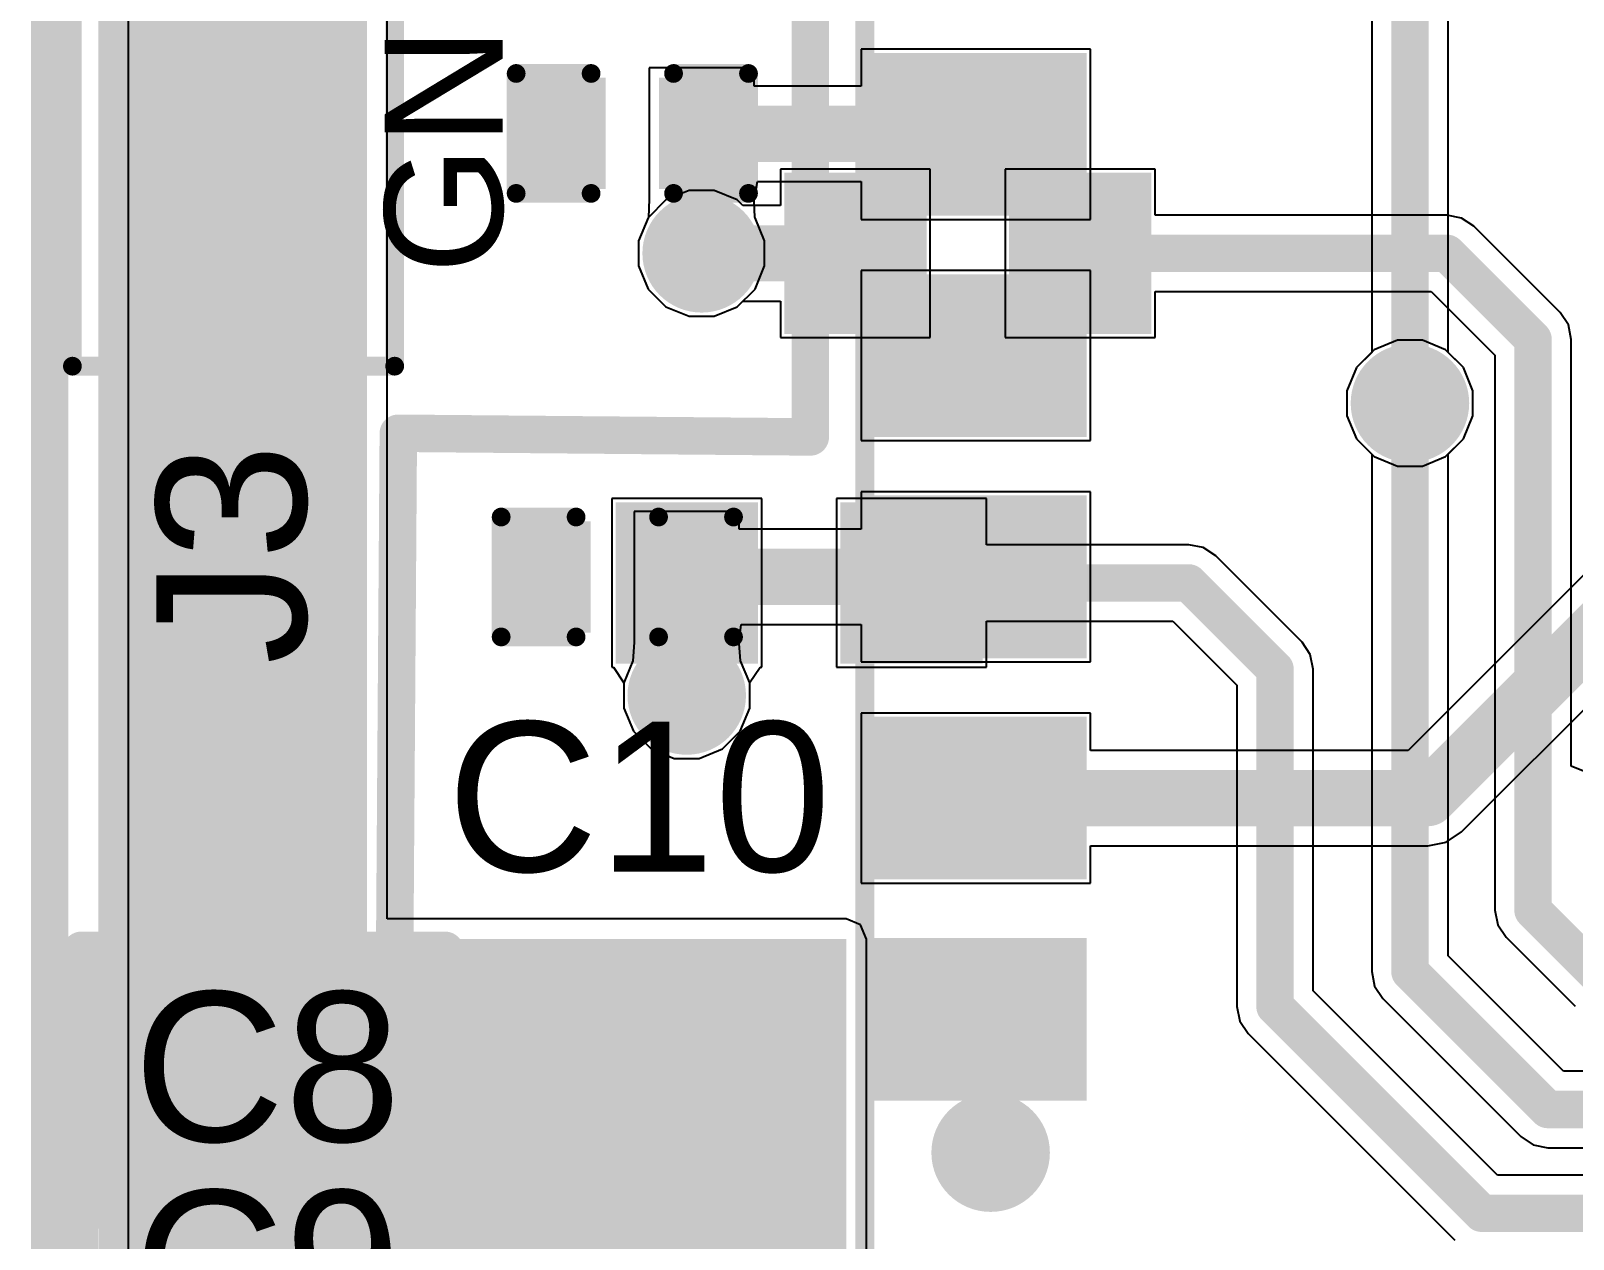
# Model space of a CAD drawing. Header units: millimetres. Extents: x 0 to 1.61, y -0.14 to 2.35.
# Drawn here: x -0.005 to 0.4066, y 0.4289 to 0.7514 of the extents above; entities that cross this region are included whole.
import ezdxf

# ---------------------------------------------------------------- set-up
doc = ezdxf.new("R2010")
doc.units = ezdxf.units.MM
doc.header["$MEASUREMENT"] = 0
for name, color, linetype in [('BottomLayer', 5, 'Continuous'), ('BottomPaste', 16, 'Continuous'), ('BottomSolder', 6, 'Continuous'), ('Mechanical2', 216, 'Continuous'), ('TopLayer', 1, 'Continuous'), ('TopOverlay', 2, 'Continuous'), ('TopPaste', 8, 'Continuous'), ('TopSolder', 216, 'Continuous'), ('ViaHoleLayer', 16, 'Continuous')]:
    doc.layers.add(name, color=color, linetype=linetype)
doc.styles.add('Arial', font='', dxfattribs={"height": 0.2})
doc.styles.get('Arial').set_extended_font_data('Arial')

# ---------------------------------------------------------------- blocks, each defined once
blk = doc.blocks.new('SIM7500E_2')
at = {"layer": 'TopLayer'}
for points in [[(-0.02953, -0.57283), (0.02165, -0.57283), (0.02165, -0.60827), (-0.02953, -0.60827)], [(-0.02953, -0.63189), (0.02165, -0.63189), (0.02165, -0.66732), (-0.02953, -0.66732)], [(-0.02953, -0.69094), (0.02165, -0.69094), (0.02165, -0.72638), (-0.02953, -0.72638)], [(-0.02953, -0.75), (0.02165, -0.75), (0.02165, -0.78543), (-0.02953, -0.78543)], [(-0.02953, -0.80906), (0.02165, -0.80906), (0.02165, -0.84449), (-0.02953, -0.84449)]]:
    blk.add_hatch(color=1, dxfattribs=at).paths.add_polyline_path(points)
at = {"layer": 'TopPaste'}
for points in [[(-0.02953, -0.57283), (0.02165, -0.57283), (0.02165, -0.60827), (-0.02953, -0.60827)], [(-0.02953, -0.63189), (0.02165, -0.63189), (0.02165, -0.66732), (-0.02953, -0.66732)], [(-0.02953, -0.69094), (0.02165, -0.69094), (0.02165, -0.72638), (-0.02953, -0.72638)], [(-0.02953, -0.75), (0.02165, -0.75), (0.02165, -0.78543), (-0.02953, -0.78543)], [(-0.02953, -0.80906), (0.02165, -0.80906), (0.02165, -0.84449), (-0.02953, -0.84449)]]:
    blk.add_hatch(color=8, dxfattribs=at).paths.add_polyline_path(points)
at = {"layer": 'TopSolder'}
for points in [[(-0.03353, -0.56883), (0.02565, -0.56883), (0.02565, -0.61227), (-0.03353, -0.61227)], [(-0.03353, -0.62789), (0.02565, -0.62789), (0.02565, -0.67132), (-0.03353, -0.67132)], [(-0.03353, -0.68694), (0.02565, -0.68694), (0.02565, -0.73038), (-0.03353, -0.73038)], [(-0.03353, -0.746), (0.02565, -0.746), (0.02565, -0.78943), (-0.03353, -0.78943)], [(-0.03353, -0.80506), (0.02565, -0.80506), (0.02565, -0.84849), (-0.03353, -0.84849)]]:
    blk.add_hatch(color=216, dxfattribs=at).paths.add_polyline_path(points)
at = {"layer": 'TopOverlay', "const_width": 0.005}
blk.add_lwpolyline([(-0.03356, -0.94639), (-0.03356, 0.12061)], dxfattribs=at)
blk = doc.blocks.new('R___0603_B_31')
at = {"layer": 'BottomLayer'}
for points in [[(-0.045, -0.0175), (-0.045, 0.0175), (-0.015, 0.0175), (-0.015, -0.0175)], [(0.015, -0.0175), (0.015, 0.0175), (0.045, 0.0175), (0.045, -0.0175)]]:
    blk.add_hatch(color=5, dxfattribs=at).paths.add_polyline_path(points)
at = {"layer": 'BottomPaste'}
for points in [[(-0.045, -0.0175), (-0.045, 0.0175), (-0.015, 0.0175), (-0.015, -0.0175)], [(0.015, -0.0175), (0.015, 0.0175), (0.045, 0.0175), (0.045, -0.0175)]]:
    blk.add_hatch(color=16, dxfattribs=at).paths.add_polyline_path(points)
at = {"layer": 'BottomSolder'}
for points in [[(-0.049, -0.0215), (-0.049, 0.0215), (-0.011, 0.0215), (-0.011, -0.0215)], [(0.011, -0.0215), (0.011, 0.0215), (0.049, 0.0215), (0.049, -0.0215)]]:
    blk.add_hatch(color=6, dxfattribs=at).paths.add_polyline_path(points)
blk = doc.blocks.new('R___0603_B_32')
at = {"layer": 'BottomLayer'}
for points in [[(-0.045, -0.0175), (-0.045, 0.0175), (-0.015, 0.0175), (-0.015, -0.0175)], [(0.015, -0.0175), (0.015, 0.0175), (0.045, 0.0175), (0.045, -0.0175)]]:
    blk.add_hatch(color=5, dxfattribs=at).paths.add_polyline_path(points)
at = {"layer": 'BottomPaste'}
for points in [[(-0.045, -0.0175), (-0.045, 0.0175), (-0.015, 0.0175), (-0.015, -0.0175)], [(0.015, -0.0175), (0.015, 0.0175), (0.045, 0.0175), (0.045, -0.0175)]]:
    blk.add_hatch(color=16, dxfattribs=at).paths.add_polyline_path(points)
at = {"layer": 'BottomSolder'}
for points in [[(-0.049, -0.0215), (-0.049, 0.0215), (-0.011, 0.0215), (-0.011, -0.0215)], [(0.011, -0.0215), (0.011, 0.0215), (0.049, 0.0215), (0.049, -0.0215)]]:
    blk.add_hatch(color=6, dxfattribs=at).paths.add_polyline_path(points)
blk = doc.blocks.new('P____4_P___43')
at = {"layer": 'TopLayer'}
h = blk.add_hatch(color=1, dxfattribs=at)
edge = h.paths.add_edge_path()
edge.add_arc((-0.14764, 0), 0.0315, 0, 360)
h = blk.add_hatch(color=1, dxfattribs=at)
edge = h.paths.add_edge_path()
edge.add_arc((-0.04921, 0), 0.0315, 0, 360)
h = blk.add_hatch(color=1, dxfattribs=at)
edge = h.paths.add_edge_path()
edge.add_arc((0.04921, 0), 0.0315, 0, 360)
h = blk.add_hatch(color=1, dxfattribs=at)
edge = h.paths.add_edge_path()
edge.add_arc((0.14764, 0), 0.0315, 0, 360)
at = {"layer": 'TopPaste'}
h = blk.add_hatch(color=8, dxfattribs=at)
edge = h.paths.add_edge_path()
edge.add_arc((-0.14764, 0), 0.0315, 0, 360)
h = blk.add_hatch(color=8, dxfattribs=at)
edge = h.paths.add_edge_path()
edge.add_arc((-0.04921, 0), 0.0315, 0, 360)
h = blk.add_hatch(color=8, dxfattribs=at)
edge = h.paths.add_edge_path()
edge.add_arc((0.04921, 0), 0.0315, 0, 360)
h = blk.add_hatch(color=8, dxfattribs=at)
edge = h.paths.add_edge_path()
edge.add_arc((0.14764, 0), 0.0315, 0, 360)
at = {"layer": 'TopSolder'}
h = blk.add_hatch(color=216, dxfattribs=at)
edge = h.paths.add_edge_path()
edge.add_arc((-0.14764, 0), 0.0355, 0, 360)
h = blk.add_hatch(color=216, dxfattribs=at)
edge = h.paths.add_edge_path()
edge.add_arc((-0.04921, 0), 0.0355, 0, 360)
h = blk.add_hatch(color=216, dxfattribs=at)
edge = h.paths.add_edge_path()
edge.add_arc((0.04921, 0), 0.0355, 0, 360)
h = blk.add_hatch(color=216, dxfattribs=at)
edge = h.paths.add_edge_path()
edge.add_arc((0.14764, 0), 0.0355, 0, 360)
at = {"layer": 'TopOverlay', "const_width": 0.005}
for points in [[(-0.19, -0.043), (-0.19, 0.043)], [(0.19, 0.043), (-0.19, 0.043)], [(0.19, -0.043), (0.19, 0.043)], [(-0.201, -0.01), (-0.201, 0)], [(-0.196, -0.005), (-0.201, 0)], [(-0.201, -0.01), (-0.196, -0.005)], [(0.19, -0.043), (-0.19, -0.043)]]:
    blk.add_lwpolyline(points, dxfattribs=at)
at = {"layer": 'TopOverlay', "const_width": 0.0025}
for points in [[(-0.19125, 0.043, 1), (-0.18875, 0.043, 1)], [(-0.19125, 0.043, 1), (-0.18875, 0.043, 1)], [(0.18875, 0.043, 1), (0.19125, 0.043, 1)], [(0.18875, 0.043, 1), (0.19125, 0.043, 1)], [(-0.20225, 0, 1), (-0.19975, 0, 1)], [(-0.20225, 0, 1), (-0.19975, 0, 1)], [(-0.19725, -0.005, 1), (-0.19475, -0.005, 1)], [(-0.19725, -0.005, 1), (-0.19475, -0.005, 1)], [(-0.20225, -0.01, 1), (-0.19975, -0.01, 1)], [(-0.20225, -0.01, 1), (-0.19975, -0.01, 1)], [(-0.19125, -0.043, 1), (-0.18875, -0.043, 1)], [(-0.19125, -0.043, 1), (-0.18875, -0.043, 1)], [(0.18875, -0.043, 1), (0.19125, -0.043, 1)], [(0.18875, -0.043, 1), (0.19125, -0.043, 1)]]:
    blk.add_lwpolyline(points, format="xyb", close=True, dxfattribs=at)
blk = doc.blocks.new('C___0402_49')
at = {"layer": 'TopLayer'}
for points in [[(-0.0275, -0.0125), (-0.0275, 0.0125), (-0.0095, 0.0125), (-0.0095, -0.0125)], [(0.0095, -0.0125), (0.0095, 0.0125), (0.0275, 0.0125), (0.0275, -0.0125)]]:
    blk.add_hatch(color=1, dxfattribs=at).paths.add_polyline_path(points)
at = {"layer": 'TopPaste'}
for points in [[(-0.0275, -0.0125), (-0.0275, 0.0125), (-0.0095, 0.0125), (-0.0095, -0.0125)], [(0.0095, -0.0125), (0.0095, 0.0125), (0.0275, 0.0125), (0.0275, -0.0125)]]:
    blk.add_hatch(color=8, dxfattribs=at).paths.add_polyline_path(points)
at = {"layer": 'TopSolder'}
for points in [[(-0.02986, -0.01486), (-0.02986, 0.01486), (-0.00714, 0.01486), (-0.00714, -0.01486)], [(0.00714, -0.01486), (0.00714, 0.01486), (0.02986, 0.01486), (0.02986, -0.01486)]]:
    blk.add_hatch(color=216, dxfattribs=at).paths.add_polyline_path(points)
at = {"layer": 'TopOverlay', "const_width": 0.005}
for points in [[(-0.031, 0.016), (-0.011, 0.016)], [(-0.031, -0.016), (-0.031, 0.016)], [(0.011, 0.016), (0.031, 0.016)], [(0.031, -0.016), (0.031, 0.016)], [(-0.031, -0.016), (-0.011, -0.016)], [(0.011, -0.016), (0.031, -0.016)]]:
    blk.add_lwpolyline(points, dxfattribs=at)
at = {"layer": 'TopOverlay', "const_width": 0.0025}
for points in [[(-0.03225, 0.016, 1), (-0.02975, 0.016, 1)], [(-0.03225, 0.016, 1), (-0.02975, 0.016, 1)], [(-0.01225, 0.016, 1), (-0.00975, 0.016, 1)], [(0.00975, 0.016, 1), (0.01225, 0.016, 1)], [(0.02975, 0.016, 1), (0.03225, 0.016, 1)], [(0.02975, 0.016, 1), (0.03225, 0.016, 1)], [(-0.03225, -0.016, 1), (-0.02975, -0.016, 1)], [(-0.03225, -0.016, 1), (-0.02975, -0.016, 1)], [(-0.01225, -0.016, 1), (-0.00975, -0.016, 1)], [(0.00975, -0.016, 1), (0.01225, -0.016, 1)], [(0.02975, -0.016, 1), (0.03225, -0.016, 1)], [(0.02975, -0.016, 1), (0.03225, -0.016, 1)]]:
    blk.add_lwpolyline(points, format="xyb", close=True, dxfattribs=at)
blk = doc.blocks.new('C___0402_50')
at = {"layer": 'TopLayer'}
for points in [[(-0.0275, -0.0125), (-0.0275, 0.0125), (-0.0095, 0.0125), (-0.0095, -0.0125)], [(0.0095, -0.0125), (0.0095, 0.0125), (0.0275, 0.0125), (0.0275, -0.0125)]]:
    blk.add_hatch(color=1, dxfattribs=at).paths.add_polyline_path(points)
at = {"layer": 'TopPaste'}
for points in [[(-0.0275, -0.0125), (-0.0275, 0.0125), (-0.0095, 0.0125), (-0.0095, -0.0125)], [(0.0095, -0.0125), (0.0095, 0.0125), (0.0275, 0.0125), (0.0275, -0.0125)]]:
    blk.add_hatch(color=8, dxfattribs=at).paths.add_polyline_path(points)
at = {"layer": 'TopSolder'}
for points in [[(-0.02986, -0.01486), (-0.02986, 0.01486), (-0.00714, 0.01486), (-0.00714, -0.01486)], [(0.00714, -0.01486), (0.00714, 0.01486), (0.02986, 0.01486), (0.02986, -0.01486)]]:
    blk.add_hatch(color=216, dxfattribs=at).paths.add_polyline_path(points)
at = {"layer": 'TopOverlay', "const_width": 0.005}
for points in [[(-0.031, 0.016), (-0.011, 0.016)], [(-0.031, -0.016), (-0.031, 0.016)], [(0.011, 0.016), (0.031, 0.016)], [(0.031, -0.016), (0.031, 0.016)], [(-0.031, -0.016), (-0.011, -0.016)], [(0.011, -0.016), (0.031, -0.016)]]:
    blk.add_lwpolyline(points, dxfattribs=at)
at = {"layer": 'TopOverlay', "const_width": 0.0025}
for points in [[(-0.03225, 0.016, 1), (-0.02975, 0.016, 1)], [(-0.03225, 0.016, 1), (-0.02975, 0.016, 1)], [(-0.01225, 0.016, 1), (-0.00975, 0.016, 1)], [(0.00975, 0.016, 1), (0.01225, 0.016, 1)], [(0.02975, 0.016, 1), (0.03225, 0.016, 1)], [(0.02975, 0.016, 1), (0.03225, 0.016, 1)], [(-0.03225, -0.016, 1), (-0.02975, -0.016, 1)], [(-0.03225, -0.016, 1), (-0.02975, -0.016, 1)], [(-0.01225, -0.016, 1), (-0.00975, -0.016, 1)], [(0.00975, -0.016, 1), (0.01225, -0.016, 1)], [(0.02975, -0.016, 1), (0.03225, -0.016, 1)], [(0.02975, -0.016, 1), (0.03225, -0.016, 1)]]:
    blk.add_lwpolyline(points, format="xyb", close=True, dxfattribs=at)

msp = doc.modelspace()

# ---------------------------------------------------------------- hatches: boundary and pattern name
at = {"layer": 'BottomLayer'}
for points in [[(0.08467, 0.98654), (0.013, 0.98654), (0.013, 0.44), (0.08467, 0.44)], [(0.013, 0.509), (0.013, 0.42631), (0.21, 0.42631), (0.21, 0.509)], [(0.16121, -0.12008), (0.2126, -0.12008), (0.2126, 0.509), (0.16121, 0.509)]]:
    msp.add_hatch(color=5, dxfattribs=at).paths.add_polyline_path(points)
h = msp.add_hatch(color=5, dxfattribs=at)
edge = h.paths.add_edge_path()
edge.add_arc((0.174, 0.692), 0.01181, 0, 360)
h = msp.add_hatch(color=5, dxfattribs=at)
edge = h.paths.add_edge_path()
edge.add_arc((0.363, 0.652), 0.01181, 0, 360)
h = msp.add_hatch(color=5, dxfattribs=at)
edge = h.paths.add_edge_path()
edge.add_arc((0.17002, 0.574), 0.01181, 0, 360)
h = msp.add_hatch(color=5, dxfattribs=at)
edge = h.paths.add_edge_path()
edge.add_arc((0.25111, 0.452), 0.01181, 0, 360)
at = {"layer": 'BottomSolder'}
h = msp.add_hatch(color=6, dxfattribs=at)
edge = h.paths.add_edge_path()
edge.add_arc((0.174, 0.692), 0.01581, 0, 360)
h = msp.add_hatch(color=6, dxfattribs=at)
edge = h.paths.add_edge_path()
edge.add_arc((0.363, 0.652), 0.01581, 0, 360)
h = msp.add_hatch(color=6, dxfattribs=at)
edge = h.paths.add_edge_path()
edge.add_arc((0.17002, 0.574), 0.01581, 0, 360)
h = msp.add_hatch(color=6, dxfattribs=at)
edge = h.paths.add_edge_path()
edge.add_arc((0.25111, 0.452), 0.01581, 0, 360)
at = {"layer": 'TopLayer'}
h = msp.add_hatch(color=1, dxfattribs=at)
edge = h.paths.add_edge_path()
edge.add_arc((0.174, 0.692), 0.01181, 0, 360)
h = msp.add_hatch(color=1, dxfattribs=at)
edge = h.paths.add_edge_path()
edge.add_arc((0.363, 0.652), 0.01181, 0, 360)
h = msp.add_hatch(color=1, dxfattribs=at)
edge = h.paths.add_edge_path()
edge.add_arc((0.17002, 0.574), 0.01181, 0, 360)
h = msp.add_hatch(color=1, dxfattribs=at)
edge = h.paths.add_edge_path()
edge.add_arc((0.25111, 0.452), 0.01181, 0, 360)
at = {"layer": 'TopSolder'}
h = msp.add_hatch(color=216, dxfattribs=at)
edge = h.paths.add_edge_path()
edge.add_arc((0.174, 0.692), 0.01581, 0, 360)
h = msp.add_hatch(color=216, dxfattribs=at)
edge = h.paths.add_edge_path()
edge.add_arc((0.363, 0.652), 0.01581, 0, 360)
h = msp.add_hatch(color=216, dxfattribs=at)
edge = h.paths.add_edge_path()
edge.add_arc((0.17002, 0.574), 0.01581, 0, 360)
h = msp.add_hatch(color=216, dxfattribs=at)
edge = h.paths.add_edge_path()
edge.add_arc((0.25111, 0.452), 0.01581, 0, 360)
at = {"layer": 'ViaHoleLayer'}
h = msp.add_hatch(color=16, dxfattribs=at)
edge = h.paths.add_edge_path()
edge.add_arc((0.174, 0.692), 0.00591, 0, 360)
h = msp.add_hatch(color=16, dxfattribs=at)
edge = h.paths.add_edge_path()
edge.add_arc((0.363, 0.652), 0.00591, 0, 360)
h = msp.add_hatch(color=16, dxfattribs=at)
edge = h.paths.add_edge_path()
edge.add_arc((0.17002, 0.574), 0.00591, 0, 360)
h = msp.add_hatch(color=16, dxfattribs=at)
edge = h.paths.add_edge_path()
edge.add_arc((0.25111, 0.452), 0.00591, 0, 360)

# ---------------------------------------------------------------- linework, layer by layer
at = {"layer": 'BottomLayer'}
for p, q in [((0.09009, 0.51441), (0.09009, 0.89844)), ((0.23502, 0.7145), (0.19502, 0.7145)), ((0.19502, 0.7145), (0.19502, 0.70474)), ((0.23502, 0.6695), (0.23502, 0.7145)), ((0.29502, 0.7145), (0.25502, 0.7145)), ((0.25502, 0.7145), (0.25502, 0.6695)), ((0.29502, 0.7022), (0.29502, 0.7145)), ((0.17066, 0.70881), (0.16448, 0.70625)), ((0.17734, 0.70881), (0.17066, 0.70881)), ((0.18352, 0.70625), (0.17734, 0.70881)), ((0.16448, 0.70625), (0.15975, 0.70152)), ((0.18503, 0.70474), (0.18352, 0.70625)), ((0.19502, 0.70474), (0.18503, 0.70474)), ((0.15975, 0.70152), (0.15719, 0.69534)), ((0.37287, 0.7022), (0.29502, 0.7022)), ((0.37677, 0.70142), (0.37287, 0.7022)), ((0.38008, 0.69921), (0.37677, 0.70142)), ((0.40306, 0.67623), (0.38008, 0.69921)), ((0.15719, 0.69534), (0.15719, 0.68866)), ((0.15719, 0.68866), (0.15975, 0.68248)), ((0.15975, 0.68248), (0.16448, 0.67775)), ((0.18352, 0.67775), (0.18503, 0.67926)), ((0.18503, 0.67926), (0.19502, 0.67926)), ((0.19502, 0.67926), (0.19502, 0.6695)), ((0.29502, 0.6695), (0.29502, 0.6818)), ((0.29502, 0.6818), (0.36865, 0.6818)), ((0.36865, 0.6818), (0.38566, 0.66479)), ((0.16448, 0.67775), (0.17066, 0.67519)), ((0.17066, 0.67519), (0.17734, 0.67519)), ((0.17734, 0.67519), (0.18352, 0.67775)), ((0.40527, 0.67292), (0.40306, 0.67623)), ((0.40605, 0.66902), (0.40527, 0.67292)), ((0.19502, 0.6695), (0.23502, 0.6695)), ((0.25502, 0.6695), (0.29502, 0.6695)), ((0.35966, 0.66881), (0.35348, 0.66625)), ((0.36634, 0.66881), (0.35966, 0.66881)), ((0.37252, 0.66625), (0.36634, 0.66881)), ((0.40605, 0.55514), (0.40605, 0.66902)), ((0.35348, 0.66625), (0.34875, 0.66152)), ((0.37725, 0.66152), (0.37252, 0.66625)), ((0.38566, 0.66479), (0.38566, 0.51668)), ((0.34875, 0.66152), (0.34619, 0.65534)), ((0.37981, 0.65534), (0.37725, 0.66152)), ((0.34619, 0.65534), (0.34619, 0.64866)), ((0.37981, 0.64866), (0.37981, 0.65534)), ((0.34619, 0.64866), (0.34875, 0.64248)), ((0.37725, 0.64248), (0.37981, 0.64866)), ((0.34875, 0.64248), (0.3528, 0.63842)), ((0.3732, 0.63842), (0.37725, 0.64248)), ((0.3528, 0.63842), (0.3528, 0.50032)), ((0.3732, 0.50454), (0.3732, 0.63842)), ((0.19002, 0.62654), (0.15002, 0.62654)), ((0.15002, 0.62654), (0.15002, 0.58154)), ((0.19002, 0.58154), (0.19002, 0.62654)), ((0.25002, 0.62654), (0.21002, 0.62654)), ((0.21002, 0.62654), (0.21002, 0.58154)), ((0.25002, 0.61424), (0.25002, 0.62654)), ((0.30396, 0.61424), (0.25002, 0.61424)), ((0.30786, 0.61346), (0.30396, 0.61424)), ((0.31117, 0.61125), (0.30786, 0.61346)), ((0.33421, 0.58821), (0.31117, 0.61125)), ((0.25002, 0.58154), (0.25002, 0.59384)), ((0.25002, 0.59384), (0.29974, 0.59384)), ((0.29974, 0.59384), (0.3168, 0.57678)), ((0.33642, 0.5849), (0.33421, 0.58821)), ((0.3372, 0.581), (0.33642, 0.5849)), ((0.15002, 0.58154), (0.15045, 0.58154)), ((0.15045, 0.58154), (0.15322, 0.57738)), ((0.18681, 0.57738), (0.18959, 0.58154)), ((0.18959, 0.58154), (0.19002, 0.58154)), ((0.21002, 0.58154), (0.25002, 0.58154)), ((0.3372, 0.49522), (0.3372, 0.581)), ((0.15322, 0.57738), (0.15321, 0.57734)), ((0.15321, 0.57734), (0.15321, 0.57066)), ((0.18683, 0.57734), (0.18681, 0.57738)), ((0.18683, 0.57066), (0.18683, 0.57734)), ((0.3168, 0.57678), (0.3168, 0.491)), ((0.15321, 0.57066), (0.15577, 0.56448)), ((0.18427, 0.56448), (0.18683, 0.57066)), ((0.15577, 0.56448), (0.1605, 0.55975)), ((0.17954, 0.55975), (0.18427, 0.56448)), ((0.1605, 0.55975), (0.16668, 0.55719)), ((0.17336, 0.55719), (0.17954, 0.55975)), ((0.16668, 0.55719), (0.17336, 0.55719)), ((0.41105, 0.55311), (0.40605, 0.55514)), ((0.38566, 0.51668), (0.38643, 0.51278)), ((0.16121, 0.51441), (0.09009, 0.51441)), ((0.2126, 0.51441), (0.16121, 0.51441)), ((0.16121, 0.51441), (0.16121, 0.51441)), ((0.21643, 0.51283), (0.2126, 0.51441)), ((0.21801, 0.509), (0.21643, 0.51283)), ((0.38643, 0.51278), (0.38864, 0.50947)), ((0.21801, 0.31), (0.21801, 0.509)), ((0.38864, 0.50947), (0.40706, 0.49105)), ((0.40402, 0.47372), (0.3732, 0.50454)), ((0.3528, 0.50032), (0.35358, 0.49642)), ((0.3864, 0.44602), (0.3372, 0.49522)), ((0.35358, 0.49642), (0.35579, 0.49311)), ((0.3168, 0.491), (0.31758, 0.4871)), ((0.35579, 0.49311), (0.39259, 0.45631)), ((0.31758, 0.4871), (0.31979, 0.48379)), ((0.31979, 0.48379), (0.37496, 0.42862)), ((0.48753, 0.47372), (0.40402, 0.47372)), ((0.39259, 0.45631), (0.3959, 0.4541)), ((0.3959, 0.4541), (0.3998, 0.45332)), ((0.3998, 0.45332), (0.49452, 0.45332)), ((0.54617, 0.44602), (0.3864, 0.44602))]:
    msp.add_line(p, q, dxfattribs=at)
for points, const_width in [([(0.174, 0.692), (0.21502, 0.692)], 0.015), ([(0.27502, 0.692), (0.37287, 0.692)], 0.01), ([(0.37287, 0.692), (0.39585, 0.66902)], 0.01), ([(0.39585, 0.51668), (0.39585, 0.66902)], 0.01), ([(0.363, 0.50032), (0.363, 0.652)], 0.01), ([(0.17002, 0.574), (0.17002, 0.60404)], 0.015), ([(0.23002, 0.60404), (0.30396, 0.60404)], 0.01), ([(0.30396, 0.60404), (0.327, 0.581)], 0.01), ([(0.327, 0.491), (0.327, 0.581)], 0.01), ([(0.39585, 0.51668), (0.41427, 0.49826)], 0.01), ([(0.363, 0.50032), (0.3998, 0.46352)], 0.01), ([(0.327, 0.491), (0.38217, 0.43583)], 0.01), ([(0.3998, 0.46352), (0.49452, 0.46352)], 0.01), ([(0.38217, 0.43583), (0.57096, 0.43583)], 0.01)]:
    msp.add_lwpolyline(points, dxfattribs=dict(at, const_width=const_width))
for points, const_width in [([(0.17025, 0.692, 1), (0.17775, 0.692, 1)], 0.0075), ([(0.21127, 0.692, 1), (0.21877, 0.692, 1)], 0.0075), ([(0.27252, 0.692, 1), (0.27752, 0.692, 1)], 0.005), ([(0.37037, 0.692, 1), (0.37537, 0.692, 1)], 0.005), ([(0.37037, 0.692, 1), (0.37537, 0.692, 1)], 0.005), ([(0.39335, 0.66902, 1), (0.39835, 0.66902, 1)], 0.005), ([(0.39335, 0.66902, 1), (0.39835, 0.66902, 1)], 0.005), ([(0.3605, 0.652, 1), (0.3655, 0.652, 1)], 0.005), ([(0.16627, 0.60404, 1), (0.17377, 0.60404, 1)], 0.0075), ([(0.22752, 0.60404, 1), (0.23252, 0.60404, 1)], 0.005), ([(0.30146, 0.60404, 1), (0.30646, 0.60404, 1)], 0.005), ([(0.30146, 0.60404, 1), (0.30646, 0.60404, 1)], 0.005), ([(0.3245, 0.581, 1), (0.3295, 0.581, 1)], 0.005), ([(0.3245, 0.581, 1), (0.3295, 0.581, 1)], 0.005), ([(0.16627, 0.574, 1), (0.17377, 0.574, 1)], 0.0075), ([(0.39335, 0.51668, 1), (0.39835, 0.51668, 1)], 0.005), ([(0.39335, 0.51668, 1), (0.39835, 0.51668, 1)], 0.005), ([(0.3605, 0.50032, 1), (0.3655, 0.50032, 1)], 0.005), ([(0.3605, 0.50032, 1), (0.3655, 0.50032, 1)], 0.005), ([(0.3245, 0.491, 1), (0.3295, 0.491, 1)], 0.005), ([(0.3245, 0.491, 1), (0.3295, 0.491, 1)], 0.005), ([(0.3973, 0.46352, 1), (0.4023, 0.46352, 1)], 0.005), ([(0.3973, 0.46352, 1), (0.4023, 0.46352, 1)], 0.005), ([(0.37967, 0.43583, 1), (0.38467, 0.43583, 1)], 0.005), ([(0.37967, 0.43583, 1), (0.38467, 0.43583, 1)], 0.005)]:
    msp.add_lwpolyline(points, format="xyb", close=True, dxfattribs=dict(at, const_width=const_width))
at = {"layer": 'Mechanical2', "const_width": 0.01}
msp.add_lwpolyline([(0, 0), (0, 1.95441)], dxfattribs=at)
at = {"layer": 'TopLayer'}
for p, q in [((0.3528, 0.80142), (0.3528, 0.66558)), ((0.3732, 0.66558), (0.3732, 0.7972)), ((0.02102, 0.228), (0.02102, 0.77401)), ((0.27776, 0.7465), (0.21658, 0.7465)), ((0.21658, 0.7465), (0.21658, 0.73663)), ((0.27776, 0.70106), (0.27776, 0.7465)), ((0.188, 0.7415), (0.16, 0.7415)), ((0.16, 0.7415), (0.16, 0.7065)), ((0.188, 0.73663), (0.188, 0.7415)), ((0.21658, 0.73663), (0.188, 0.73663)), ((0.18801, 0.70614), (0.18834, 0.70834)), ((0.18834, 0.70834), (0.18886, 0.71114)), ((0.18886, 0.71114), (0.21658, 0.71114)), ((0.21658, 0.71114), (0.21658, 0.70106)), ((0.16, 0.7065), (0.15981, 0.70158)), ((0.16, 0.7065), (0.16, 0.7065)), ((0.18819, 0.70158), (0.18801, 0.70614)), ((0.15975, 0.70152), (0.15719, 0.69534)), ((0.15981, 0.70158), (0.15975, 0.70152)), ((0.18825, 0.70152), (0.18819, 0.70158)), ((0.19081, 0.69534), (0.18825, 0.70152)), ((0.21658, 0.70106), (0.27776, 0.70106)), ((0.15719, 0.69534), (0.15719, 0.68866)), ((0.19081, 0.68866), (0.19081, 0.69534)), ((0.15719, 0.68866), (0.15975, 0.68248)), ((0.18825, 0.68248), (0.19081, 0.68866)), ((0.27776, 0.68744), (0.21658, 0.68744)), ((0.21658, 0.68744), (0.21658, 0.64201)), ((0.27776, 0.64201), (0.27776, 0.68744)), ((0.15975, 0.68248), (0.16448, 0.67775)), ((0.18352, 0.67775), (0.18825, 0.68248)), ((0.16448, 0.67775), (0.17066, 0.67519)), ((0.17066, 0.67519), (0.17734, 0.67519)), ((0.17734, 0.67519), (0.18352, 0.67775)), ((0.3528, 0.66558), (0.34875, 0.66152)), ((0.37725, 0.66152), (0.3732, 0.66558)), ((0.34875, 0.66152), (0.34619, 0.65534)), ((0.37981, 0.65534), (0.37725, 0.66152)), ((0.34619, 0.65534), (0.34619, 0.64866)), ((0.37981, 0.64866), (0.37981, 0.65534)), ((0.34619, 0.64866), (0.34875, 0.64248)), ((0.37725, 0.64248), (0.37981, 0.64866)), ((0.34875, 0.64248), (0.35348, 0.63775)), ((0.37252, 0.63775), (0.37725, 0.64248)), ((0.21658, 0.64201), (0.27776, 0.64201)), ((0.35348, 0.63775), (0.35966, 0.63519)), ((0.35966, 0.63519), (0.36634, 0.63519)), ((0.36634, 0.63519), (0.37252, 0.63775)), ((0.27776, 0.62839), (0.21658, 0.62839)), ((0.21658, 0.62839), (0.21658, 0.6184)), ((0.27776, 0.58295), (0.27776, 0.62839)), ((0.42911, 0.62597), (0.36249, 0.55936)), ((0.184, 0.62313), (0.156, 0.62313)), ((0.156, 0.62313), (0.156, 0.58813)), ((0.184, 0.6184), (0.184, 0.62313)), ((0.21658, 0.6184), (0.184, 0.6184)), ((0.37678, 0.5376), (0.4434, 0.60422)), ((0.18405, 0.58857), (0.18455, 0.59291)), ((0.18455, 0.59291), (0.21658, 0.59291)), ((0.21658, 0.59291), (0.21658, 0.58295)), ((0.18402, 0.58791), (0.18405, 0.58857)), ((0.156, 0.58813), (0.15566, 0.58327)), ((0.156, 0.58813), (0.156, 0.58813)), ((0.18437, 0.58328), (0.18402, 0.58791)), ((0.15566, 0.58327), (0.15321, 0.57734)), ((0.18683, 0.57734), (0.18437, 0.58328)), ((0.21658, 0.58295), (0.27776, 0.58295)), ((0.15321, 0.57734), (0.15321, 0.57066)), ((0.18683, 0.57066), (0.18683, 0.57734)), ((0.15321, 0.57066), (0.15577, 0.56448)), ((0.18427, 0.56448), (0.18683, 0.57066)), ((0.27776, 0.56933), (0.21658, 0.56933)), ((0.21658, 0.56933), (0.21658, 0.5239)), ((0.27776, 0.55936), (0.27776, 0.56933)), ((0.15577, 0.56448), (0.1605, 0.55975)), ((0.17954, 0.55975), (0.18427, 0.56448)), ((0.1605, 0.55975), (0.16668, 0.55719)), ((0.17336, 0.55719), (0.17954, 0.55975)), ((0.16668, 0.55719), (0.17336, 0.55719)), ((0.36249, 0.55936), (0.27776, 0.55936)), ((0.37265, 0.53484), (0.37678, 0.5376)), ((0.27776, 0.5239), (0.27776, 0.53387)), ((0.27776, 0.53387), (0.36777, 0.53387)), ((0.36777, 0.53387), (0.37265, 0.53484)), ((0.21658, 0.5239), (0.27776, 0.5239))]:
    msp.add_line(p, q, dxfattribs=at)
for points, const_width in [([(0.363, 0.652), (0.363, 0.80142)], 0.01), ([(0.174, 0.692), (0.174, 0.724)], 0.015), ([(0.174, 0.724), (0.17411, 0.72389)], 0.015), ([(0.17411, 0.72389), (0.251, 0.72389)], 0.015), ([(0.251, 0.72389), (0.25111, 0.72378)], 0.015), ([(0.36777, 0.54661), (0.43812, 0.61696)], 0.015), ([(0.2472, 0.60563), (0.24745, 0.60588)], 0.015), ([(0.17, 0.60563), (0.17002, 0.60565)], 0.015), ([(0.17, 0.60563), (0.17001, 0.60562)], 0.015), ([(0.17001, 0.57401), (0.17001, 0.60562)], 0.015), ([(0.17002, 0.60565), (0.24718, 0.60565)], 0.015), ([(0.24718, 0.60565), (0.2472, 0.60563)], 0.015), ([(0.17001, 0.57401), (0.17002, 0.574)], 0.015), ([(0.25111, 0.54661), (0.36777, 0.54661)], 0.015)]:
    msp.add_lwpolyline(points, dxfattribs=dict(at, const_width=const_width))
for points, const_width in [([(0.17025, 0.724, 1), (0.17775, 0.724, 1)], 0.0075), ([(0.17025, 0.724, 1), (0.17775, 0.724, 1)], 0.0075), ([(0.17036, 0.72389, 1), (0.17786, 0.72389, 1)], 0.0075), ([(0.17036, 0.72389, 1), (0.17786, 0.72389, 1)], 0.0075), ([(0.24725, 0.72389, 1), (0.25475, 0.72389, 1)], 0.0075), ([(0.24725, 0.72389, 1), (0.25475, 0.72389, 1)], 0.0075), ([(0.24736, 0.72378, 1), (0.25486, 0.72378, 1)], 0.0075), ([(0.17025, 0.692, 1), (0.17775, 0.692, 1)], 0.0075), ([(0.3605, 0.652, 1), (0.3655, 0.652, 1)], 0.005), ([(0.2437, 0.60588, 1), (0.2512, 0.60588, 1)], 0.0075), ([(0.16625, 0.60563, 1), (0.17375, 0.60563, 1)], 0.0075), ([(0.16625, 0.60563, 1), (0.17375, 0.60563, 1)], 0.0075), ([(0.16626, 0.60562, 1), (0.17376, 0.60562, 1)], 0.0075), ([(0.16626, 0.60562, 1), (0.17376, 0.60562, 1)], 0.0075), ([(0.16627, 0.60565, 1), (0.17377, 0.60565, 1)], 0.0075), ([(0.16627, 0.60565, 1), (0.17377, 0.60565, 1)], 0.0075), ([(0.24343, 0.60565, 1), (0.25093, 0.60565, 1)], 0.0075), ([(0.24343, 0.60565, 1), (0.25093, 0.60565, 1)], 0.0075), ([(0.24345, 0.60563, 1), (0.25095, 0.60563, 1)], 0.0075), ([(0.24345, 0.60563, 1), (0.25095, 0.60563, 1)], 0.0075), ([(0.16626, 0.57401, 1), (0.17376, 0.57401, 1)], 0.0075), ([(0.16626, 0.57401, 1), (0.17376, 0.57401, 1)], 0.0075), ([(0.16627, 0.574, 1), (0.17377, 0.574, 1)], 0.0075), ([(0.24736, 0.54661, 1), (0.25486, 0.54661, 1)], 0.0075), ([(0.36402, 0.54661, 1), (0.37152, 0.54661, 1)], 0.0075), ([(0.36402, 0.54661, 1), (0.37152, 0.54661, 1)], 0.0075)]:
    msp.add_lwpolyline(points, format="xyb", close=True, dxfattribs=dict(at, const_width=const_width))
at = {"layer": 'TopOverlay', "const_width": 0.01}
for points in [[(0.203, 0.643), (0.203, 0.783)], [(0.19404, 0.72414), (0.20248, 0.7243)], [(0.09209, 0.506), (0.09306, 0.64399)], [(0.09306, 0.64399), (0.203, 0.643)], [(0.00767, 0.39012), (0.00849, 0.506)], [(0.00849, 0.506), (0.10551, 0.506)], [(0.10551, 0.39012), (0.10551, 0.506)]]:
    msp.add_lwpolyline(points, dxfattribs=at)
at = {"layer": 'TopOverlay', "const_width": 0.005}
for points in [[(0.19154, 0.72414, 1), (0.19654, 0.72414, 1)], [(0.19998, 0.7243, 1), (0.20498, 0.7243, 1)], [(0.09056, 0.64399, 1), (0.09556, 0.64399, 1)], [(0.09056, 0.64399, 1), (0.09556, 0.64399, 1)], [(0.2005, 0.643, 1), (0.2055, 0.643, 1)], [(0.2005, 0.643, 1), (0.2055, 0.643, 1)], [(0.00599, 0.506, 1), (0.01099, 0.506, 1)], [(0.00599, 0.506, 1), (0.01099, 0.506, 1)], [(0.08959, 0.506, 1), (0.09459, 0.506, 1)], [(0.10301, 0.506, 1), (0.10801, 0.506, 1)], [(0.10301, 0.506, 1), (0.10801, 0.506, 1)]]:
    msp.add_lwpolyline(points, format="xyb", close=True, dxfattribs=at)

# ---------------------------------------------------------------- block references
for name, p in [('SIM7500E_2', (0.25111, 1.31433)), ('C___0402_50', (0.1555, 0.724)), ('R___0603_B_32', (0.24502, 0.692)), ('C___0402_49', (0.1515, 0.60563))]:
    msp.add_blockref(name, p)
for name, p, rotation in [('P____4_P___43', (0.04909, 0.85189), 270), ('R___0603_B_31', (0.20002, 0.60404), 180)]:
    msp.add_blockref(name, p, dxfattribs=dict(rotation=rotation))

# ---------------------------------------------------------------- texts
at = {"layer": 'TopOverlay', "style": 'Arial'}
for s, height, p in [('GND', 0.031496, (0.12089, 0.68649)), ('J3', 0.04, (0.06847, 0.58228))]:
    msp.add_text(s, height=height, rotation=90, dxfattribs=at).set_placement(p)
for s, p in [('C10', (0.10602, 0.52701)), ('C8', (0.02236, 0.45496)), ('C9', (0.02236, 0.40196))]:
    msp.add_text(s, height=0.04, dxfattribs=at).set_placement(p)

doc.saveas('drawing.dxf')
